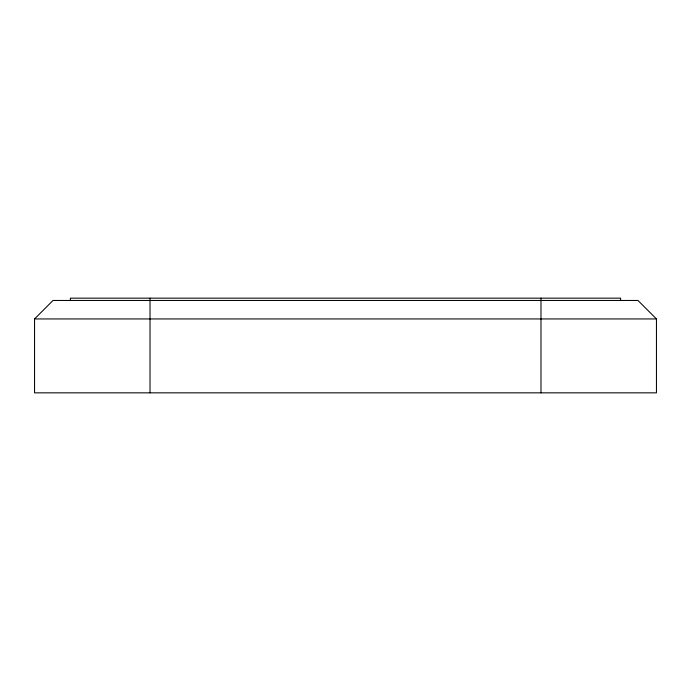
<?xml version="1.0" encoding="UTF-8"?>
<svg xmlns="http://www.w3.org/2000/svg" width="691" height="691" viewBox="0 0 691 691"><rect width="100%" height="100%" fill="white"/><g stroke="black" fill="none" stroke-linecap="round" stroke-linejoin="round"><path stroke-width="1.04" d="M34.55 318.94L53.026 300.464L637.966 300.464L656.45 318.94L656.45 392.842L34.55 392.842L34.55 318.94L656.45 318.94M620.613 300.464L620.613 298.158L70.396 298.158L70.387 300.464M540.984 298.158L540.984 392.842M150.025 298.158L150.016 392.842"/></g></svg>
